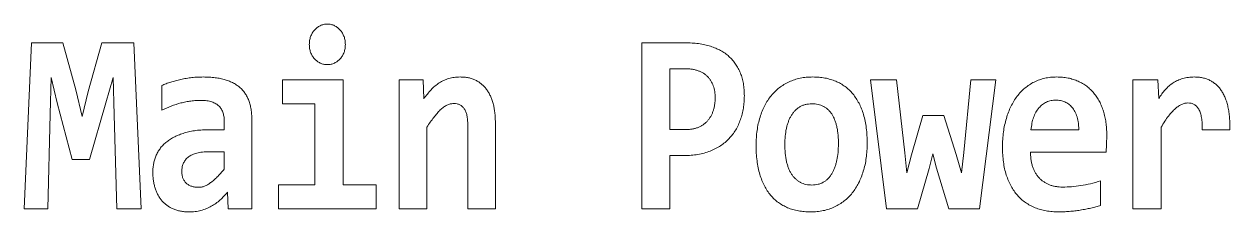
# Model space of a CAD drawing. Header units: millimetres. Extents: x -226 to 226, y -192 to 178.
# Drawn here: x -55.4 to -0.2, y 60 to 68.6 of the extents above; entities that cross this region are included whole.
import ezdxf

# ---------------------------------------------------------------- set-up
doc = ezdxf.new("R2010")
doc.units = ezdxf.units.MM

msp = doc.modelspace()

# ---------------------------------------------------------------- linework, layer by layer
at = {"color": 7, "linetype": 'Continuous', "lineweight": 15}
for p, q in [((-55.405, 60.091), (-55.073, 67.711)), ((-55.073, 67.711), (-53.632, 67.711)), ((-53.632, 67.711), (-53.036, 65.548)), ((-52.466, 65.479), (-51.839, 67.711)), ((-51.839, 67.711), (-50.373, 67.711)), ((-50.373, 67.711), (-50.036, 60.091)), ((-27.105, 67.711), (-25.12, 67.711)), ((-27.105, 60.091), (-27.105, 67.711)), ((-25.151, 66.523), (-25.82, 66.523)), ((-25.82, 66.523), (-25.82, 63.729)), ((-54.171, 66.12), (-54.208, 64.434)), ((-53.886, 64.954), (-54.171, 66.12)), ((-51.331, 66.12), (-51.658, 64.954)), ((-51.285, 64.4), (-51.331, 66.12)), ((-49.097, 64.615), (-49.097, 65.752)), ((-43.572, 64.907), (-43.572, 66.015)), ((-43.572, 66.015), (-40.789, 66.015)), ((-40.789, 66.015), (-40.789, 61.198)), ((-38.218, 60.091), (-38.218, 66.015)), ((-38.218, 66.015), (-37.124, 66.015)), ((-37.124, 66.015), (-37.093, 65.141)), ((-15.883, 60.091), (-16.63, 66.015)), ((-16.63, 66.015), (-15.427, 66.015)), ((-15.427, 66.015), (-15.049, 62.669)), ((-12.349, 62.681), (-12.033, 66.015)), ((-12.033, 66.015), (-10.887, 66.015)), ((-10.887, 66.015), (-11.629, 60.091)), ((-4.605, 60.091), (-4.605, 66.015)), ((-4.605, 66.015), (-3.46, 66.015)), ((-3.46, 66.015), (-3.413, 65.153)), ((-53.036, 65.548), (-52.751, 64.33)), ((-52.751, 64.33), (-52.466, 65.479)), ((-53.207, 62.359), (-53.886, 64.954)), ((-51.658, 64.954), (-52.409, 62.359)), ((-42.084, 64.907), (-43.572, 64.907)), ((-42.084, 61.198), (-42.084, 64.907)), ((-54.208, 64.434), (-54.322, 60.091)), ((-51.16, 60.091), (-51.285, 64.4)), ((-44.966, 64.137), (-44.966, 60.091)), ((-14.748, 62.575), (-14.22, 64.377)), ((-14.22, 64.377), (-13.256, 64.377)), ((-13.256, 64.377), (-12.691, 62.587)), ((-46.92, 63.724), (-46.231, 63.724)), ((-46.231, 63.724), (-46.231, 64.08)), ((-36.953, 63.84), (-36.953, 60.091)), ((-35.077, 60.091), (-35.077, 63.95)), ((-33.812, 64.068), (-33.812, 60.091)), ((-25.82, 63.729), (-25.11, 63.729)), ((-9.27, 63.712), (-7.083, 63.712)), ((-3.309, 63.84), (-3.309, 60.091)), ((-0.158, 63.712), (-1.428, 63.712)), ((-46.231, 62.708), (-47.003, 62.708)), ((-46.231, 61.915), (-46.231, 62.708)), ((-25.172, 62.541), (-25.82, 62.541)), ((-25.82, 62.541), (-25.82, 60.091)), ((-15.049, 62.669), (-14.961, 61.753)), ((-14.961, 61.753), (-14.748, 62.575)), ((-13.764, 62.622), (-13.935, 61.952)), ((-13.593, 61.969), (-13.764, 62.622)), ((-12.691, 62.587), (-12.447, 61.741)), ((-12.447, 61.741), (-12.349, 62.681)), ((-5.829, 62.691), (-9.291, 62.691)), ((-52.409, 62.359), (-53.207, 62.359)), ((-13.935, 61.952), (-14.474, 60.091)), ((-13.033, 60.091), (-13.593, 61.969)), ((-6.083, 61.38), (-6.083, 60.248)), ((-46.05, 60.091), (-46.081, 60.867)), ((-43.753, 61.198), (-42.084, 61.198)), ((-43.753, 60.091), (-43.753, 61.198)), ((-40.789, 61.198), (-39.27, 61.198)), ((-39.27, 61.198), (-39.27, 60.091)), ((-54.322, 60.091), (-55.405, 60.091)), ((-50.036, 60.091), (-51.16, 60.091)), ((-44.966, 60.091), (-46.05, 60.091)), ((-39.27, 60.091), (-43.753, 60.091)), ((-36.953, 60.091), (-38.218, 60.091)), ((-33.812, 60.091), (-35.077, 60.091)), ((-25.82, 60.091), (-27.105, 60.091)), ((-14.474, 60.091), (-15.883, 60.091)), ((-11.629, 60.091), (-13.033, 60.091)), ((-3.309, 60.091), (-4.605, 60.091))]:
    msp.add_line(p, q, dxfattribs=at)
for points, knots in [([(-42.338, 67.635), (-42.335, 67.698), (-42.33, 67.82), (-42.281, 67.996), (-42.207, 68.156), (-42.108, 68.297), (-41.985, 68.413), (-41.841, 68.501), (-41.68, 68.559), (-41.567, 68.565), (-41.509, 68.568)], [0, 0, 0, 0, 0.134915, 0.265066, 0.391489, 0.513775, 0.635304, 0.754866, 0.876128, 1, 1, 1, 1]), ([(-41.509, 68.568), (-41.452, 68.565), (-41.339, 68.559), (-41.181, 68.5), (-41.038, 68.413), (-40.918, 68.295), (-40.816, 68.157), (-40.742, 67.996), (-40.693, 67.82), (-40.688, 67.698), (-40.685, 67.635)], [0, 0, 0, 0, 0.123083, 0.243609, 0.362545, 0.483614, 0.607077, 0.733963, 0.86459, 1, 1, 1, 1]), ([(-41.509, 66.709), (-41.567, 66.713), (-41.68, 66.72), (-41.841, 66.776), (-41.983, 66.864), (-42.109, 66.975), (-42.208, 67.115), (-42.281, 67.274), (-42.33, 67.45), (-42.335, 67.573), (-42.338, 67.635)], [0, 0, 0, 0, 0.124479, 0.2458, 0.36582, 0.485273, 0.607012, 0.733919, 0.864568, 1, 1, 1, 1]), ([(-40.685, 67.635), (-40.688, 67.573), (-40.693, 67.45), (-40.742, 67.274), (-40.815, 67.114), (-40.916, 66.976), (-41.04, 66.864), (-41.18, 66.776), (-41.34, 66.72), (-41.452, 66.713), (-41.509, 66.709)], [0, 0, 0, 0, 0.135932, 0.267064, 0.39444, 0.517367, 0.636332, 0.755727, 0.876308, 1, 1, 1, 1]), ([(-25.12, 67.711), (-25.013, 67.709), (-24.806, 67.705), (-24.505, 67.676), (-24.223, 67.626), (-23.961, 67.555), (-23.715, 67.468), (-23.492, 67.358), (-23.288, 67.233), (-23.105, 67.086), (-22.942, 66.921), (-22.799, 66.739), (-22.679, 66.538), (-22.58, 66.32), (-22.499, 66.085), (-22.445, 65.833), (-22.409, 65.565), (-22.406, 65.38), (-22.404, 65.286)], [0, 0, 0, 0, 0.077156, 0.150031, 0.218633, 0.284257, 0.346758, 0.4066, 0.464085, 0.520136, 0.575844, 0.631378, 0.687281, 0.7451, 0.804551, 0.866447, 0.931593, 1, 1, 1, 1]), ([(-23.741, 65.187), (-23.742, 65.237), (-23.744, 65.333), (-23.76, 65.475), (-23.787, 65.609), (-23.826, 65.736), (-23.874, 65.856), (-23.932, 65.967), (-24.003, 66.069), (-24.086, 66.162), (-24.177, 66.246), (-24.282, 66.318), (-24.398, 66.38), (-24.526, 66.432), (-24.664, 66.474), (-24.816, 66.503), (-24.98, 66.52), (-25.093, 66.522), (-25.151, 66.523)], [0, 0, 0, 0, 0.06715, 0.130745, 0.192879, 0.252374, 0.310481, 0.367033, 0.423097, 0.478374, 0.534172, 0.591323, 0.650675, 0.712262, 0.777437, 0.84661, 0.921152, 1, 1, 1, 1]), ([(-49.097, 65.752), (-49.032, 65.78), (-48.898, 65.837), (-48.687, 65.911), (-48.461, 65.976), (-48.222, 66.035), (-47.974, 66.083), (-47.718, 66.117), (-47.458, 66.139), (-47.283, 66.141), (-47.195, 66.143)], [0, 0, 0, 0, 0.108953, 0.22325, 0.342922, 0.469361, 0.599847, 0.731805, 0.864766, 1, 1, 1, 1]), ([(-47.195, 66.143), (-47.1, 66.141), (-46.919, 66.137), (-46.656, 66.115), (-46.414, 66.076), (-46.193, 66.021), (-45.992, 65.95), (-45.807, 65.867), (-45.643, 65.763), (-45.497, 65.645), (-45.368, 65.511), (-45.258, 65.361), (-45.166, 65.194), (-45.092, 65.013), (-45.035, 64.816), (-44.996, 64.604), (-44.971, 64.376), (-44.968, 64.218), (-44.966, 64.137)], [0, 0, 0, 0, 0.082094, 0.157924, 0.228911, 0.29444, 0.355998, 0.414427, 0.469955, 0.524029, 0.577462, 0.630802, 0.685668, 0.741976, 0.800876, 0.862993, 0.929408, 1, 1, 1, 1]), ([(-37.093, 65.141), (-37.039, 65.213), (-36.933, 65.355), (-36.765, 65.554), (-36.583, 65.728), (-36.387, 65.876), (-36.175, 65.992), (-35.945, 66.078), (-35.693, 66.135), (-35.517, 66.14), (-35.424, 66.143)], [0, 0, 0, 0, 0.133292, 0.260922, 0.384024, 0.503561, 0.621728, 0.739675, 0.863898, 1, 1, 1, 1]), ([(-35.424, 66.143), (-35.359, 66.141), (-35.232, 66.138), (-35.048, 66.11), (-34.877, 66.064), (-34.72, 65.998), (-34.574, 65.916), (-34.441, 65.817), (-34.321, 65.704), (-34.214, 65.575), (-34.117, 65.433), (-34.037, 65.275), (-33.967, 65.104), (-33.911, 64.919), (-33.866, 64.722), (-33.836, 64.514), (-33.816, 64.294), (-33.814, 64.144), (-33.812, 64.068)], [0, 0, 0, 0, 0.065728, 0.128022, 0.187092, 0.244397, 0.299824, 0.355494, 0.410579, 0.466678, 0.524054, 0.58357, 0.645078, 0.710146, 0.778092, 0.848604, 0.922679, 1, 1, 1, 1]), ([(-21.865, 63.018), (-21.863, 63.133), (-21.86, 63.358), (-21.824, 63.688), (-21.769, 64.001), (-21.692, 64.299), (-21.591, 64.577), (-21.475, 64.836), (-21.336, 65.072), (-21.179, 65.288), (-21.001, 65.48), (-20.806, 65.653), (-20.589, 65.798), (-20.357, 65.924), (-20.107, 66.022), (-19.842, 66.093), (-19.56, 66.135), (-19.367, 66.14), (-19.268, 66.143)], [0, 0, 0, 0, 0.075496, 0.147581, 0.216933, 0.284015, 0.348584, 0.410381, 0.469915, 0.527948, 0.584827, 0.641511, 0.698022, 0.755418, 0.813853, 0.873618, 0.935409, 1, 1, 1, 1]), ([(-19.268, 66.143), (-19.173, 66.14), (-18.986, 66.136), (-18.713, 66.1), (-18.457, 66.037), (-18.216, 65.953), (-17.993, 65.843), (-17.787, 65.71), (-17.599, 65.551), (-17.429, 65.369), (-17.278, 65.163), (-17.144, 64.936), (-17.032, 64.685), (-16.939, 64.411), (-16.865, 64.115), (-16.812, 63.796), (-16.781, 63.456), (-16.777, 63.221), (-16.775, 63.1)], [0, 0, 0, 0, 0.064251, 0.125505, 0.184408, 0.241038, 0.296208, 0.35102, 0.405634, 0.461176, 0.51787, 0.576632, 0.637729, 0.702299, 0.770486, 0.842643, 0.918758, 1, 1, 1, 1]), ([(-10.576, 62.931), (-10.574, 63.049), (-10.571, 63.279), (-10.534, 63.616), (-10.483, 63.938), (-10.404, 64.241), (-10.308, 64.527), (-10.193, 64.793), (-10.059, 65.037), (-9.907, 65.26), (-9.738, 65.462), (-9.549, 65.637), (-9.347, 65.792), (-9.124, 65.917), (-8.887, 66.018), (-8.636, 66.091), (-8.372, 66.135), (-8.191, 66.14), (-8.099, 66.143)], [0, 0, 0, 0, 0.0774833, 0.1519045, 0.2231201, 0.292089, 0.3582418, 0.4220024, 0.4826631, 0.541949, 0.5996016, 0.6557407, 0.7113223, 0.7672658, 0.8237478, 0.8806962, 0.9391792, 1, 1, 1, 1]), ([(-8.099, 66.143), (-8.008, 66.14), (-7.831, 66.136), (-7.574, 66.1), (-7.333, 66.037), (-7.109, 65.953), (-6.902, 65.844), (-6.711, 65.719), (-6.539, 65.57), (-6.385, 65.404), (-6.248, 65.219), (-6.127, 65.02), (-6.029, 64.8), (-5.943, 64.568), (-5.878, 64.32), (-5.832, 64.06), (-5.801, 63.788), (-5.799, 63.603), (-5.798, 63.508)], [0, 0, 0, 0, 0.068723, 0.13409, 0.196878, 0.257221, 0.315898, 0.373628, 0.430687, 0.487932, 0.545742, 0.604388, 0.665043, 0.727846, 0.792548, 0.859196, 0.928251, 1, 1, 1, 1]), ([(-3.413, 65.153), (-3.368, 65.225), (-3.281, 65.367), (-3.125, 65.561), (-2.953, 65.731), (-2.761, 65.877), (-2.548, 65.994), (-2.312, 66.078), (-2.054, 66.134), (-1.873, 66.14), (-1.78, 66.143)], [0, 0, 0, 0, 0.126887, 0.249222, 0.369615, 0.488104, 0.607785, 0.731275, 0.861296, 1, 1, 1, 1]), ([(-1.78, 66.143), (-1.716, 66.14), (-1.59, 66.136), (-1.405, 66.109), (-1.233, 66.058), (-1.072, 65.991), (-0.923, 65.904), (-0.786, 65.798), (-0.661, 65.673), (-0.552, 65.529), (-0.452, 65.367), (-0.368, 65.186), (-0.297, 64.985), (-0.241, 64.765), (-0.198, 64.527), (-0.169, 64.272), (-0.155, 63.998), (-0.157, 63.809), (-0.158, 63.712)], [0, 0, 0, 0, 0.058396, 0.11421, 0.16792, 0.219946, 0.271739, 0.323705, 0.375983, 0.430551, 0.487343, 0.547199, 0.611256, 0.679574, 0.75208, 0.829643, 0.912011, 1, 1, 1, 1]), ([(-22.404, 65.286), (-22.406, 65.188), (-22.41, 64.997), (-22.444, 64.715), (-22.498, 64.445), (-22.576, 64.188), (-22.674, 63.943), (-22.796, 63.716), (-22.937, 63.504), (-23.101, 63.311), (-23.286, 63.137), (-23.494, 62.985), (-23.721, 62.851), (-23.971, 62.739), (-24.241, 62.648), (-24.534, 62.588), (-24.846, 62.546), (-25.061, 62.542), (-25.172, 62.541)], [0, 0, 0, 0, 0.0662014, 0.1300555, 0.1923976, 0.25333, 0.312868, 0.371014, 0.4285599, 0.4855021, 0.5428358, 0.6007758, 0.6602624, 0.7221122, 0.7864862, 0.8537474, 0.9247863, 1, 1, 1, 1]), ([(-47.299, 65.07), (-47.376, 65.069), (-47.531, 65.066), (-47.763, 65.043), (-47.992, 65.005), (-48.296, 64.935), (-48.67, 64.816), (-48.954, 64.683), (-49.097, 64.615)], [0, 0, 0, 0, 0.1246598, 0.2480039, 0.3724311, 0.4973741, 0.7475277, 1, 1, 1, 1]), ([(-46.231, 64.08), (-46.233, 64.152), (-46.238, 64.291), (-46.282, 64.487), (-46.354, 64.663), (-46.469, 64.808), (-46.618, 64.926), (-46.772, 64.992), (-46.91, 65.032), (-47.029, 65.055), (-47.16, 65.066), (-47.251, 65.068), (-47.299, 65.07)], [0, 0, 0, 0, 0.129487, 0.24812, 0.359701, 0.467234, 0.57767, 0.697962, 0.764703, 0.836273, 0.915173, 1, 1, 1, 1]), ([(-35.72, 64.925), (-35.773, 64.921), (-35.881, 64.913), (-36.041, 64.856), (-36.194, 64.761), (-36.342, 64.63), (-36.489, 64.47), (-36.642, 64.284), (-36.798, 64.072), (-36.9, 63.919), (-36.953, 63.84)], [0, 0, 0, 0, 0.093867, 0.190301, 0.294373, 0.409312, 0.536895, 0.677246, 0.83225, 1, 1, 1, 1]), ([(-35.077, 63.95), (-35.079, 64.026), (-35.082, 64.17), (-35.111, 64.369), (-35.159, 64.54), (-35.231, 64.68), (-35.321, 64.792), (-35.436, 64.871), (-35.572, 64.916), (-35.669, 64.922), (-35.72, 64.925)], [0, 0, 0, 0, 0.172725, 0.324684, 0.457026, 0.573372, 0.679148, 0.780671, 0.885669, 1, 1, 1, 1]), ([(-25.11, 63.729), (-25.056, 63.731), (-24.951, 63.733), (-24.799, 63.753), (-24.656, 63.783), (-24.524, 63.829), (-24.402, 63.885), (-24.289, 63.953), (-24.188, 64.033), (-24.095, 64.123), (-24.014, 64.226), (-23.941, 64.336), (-23.88, 64.457), (-23.83, 64.587), (-23.791, 64.726), (-23.762, 64.872), (-23.744, 65.027), (-23.742, 65.133), (-23.741, 65.187)], [0, 0, 0, 0, 0.070969, 0.138582, 0.202588, 0.263827, 0.323518, 0.380658, 0.437695, 0.494303, 0.551813, 0.610175, 0.669161, 0.730467, 0.79393, 0.860017, 0.928298, 1, 1, 1, 1]), ([(-19.31, 64.913), (-19.363, 64.911), (-19.466, 64.908), (-19.615, 64.881), (-19.752, 64.833), (-19.876, 64.769), (-19.987, 64.688), (-20.089, 64.595), (-20.181, 64.487), (-20.26, 64.367), (-20.332, 64.235), (-20.39, 64.091), (-20.443, 63.939), (-20.494, 63.716), (-20.539, 63.421), (-20.545, 63.178), (-20.548, 63.054)], [0, 0, 0, 0, 0.063423, 0.1236382, 0.1804564, 0.2355686, 0.2898229, 0.3448792, 0.4000558, 0.4580952, 0.5175382, 0.5786439, 0.6432953, 0.7105792, 0.851154, 1, 1, 1, 1]), ([(-18.092, 63.064), (-18.093, 63.138), (-18.095, 63.283), (-18.109, 63.492), (-18.132, 63.688), (-18.167, 63.869), (-18.209, 64.036), (-18.264, 64.187), (-18.324, 64.326), (-18.398, 64.449), (-18.478, 64.559), (-18.571, 64.652), (-18.671, 64.734), (-18.78, 64.8), (-18.901, 64.85), (-19.029, 64.886), (-19.167, 64.909), (-19.261, 64.911), (-19.31, 64.913)], [0, 0, 0, 0, 0.088999, 0.172639, 0.251175, 0.324899, 0.393321, 0.457023, 0.517531, 0.574429, 0.628642, 0.68083, 0.73135, 0.782096, 0.83372, 0.886775, 0.941997, 1, 1, 1, 1]), ([(-8.124, 65.082), (-8.201, 65.078), (-8.35, 65.07), (-8.562, 64.999), (-8.751, 64.884), (-8.916, 64.724), (-9.053, 64.524), (-9.16, 64.286), (-9.234, 64.011), (-9.257, 63.815), (-9.27, 63.712)], [0, 0, 0, 0, 0.115796, 0.225123, 0.334421, 0.449269, 0.570355, 0.700841, 0.842953, 1, 1, 1, 1]), ([(-7.083, 63.712), (-7.083, 63.768), (-7.084, 63.878), (-7.098, 64.036), (-7.121, 64.183), (-7.158, 64.318), (-7.203, 64.443), (-7.256, 64.557), (-7.316, 64.66), (-7.385, 64.751), (-7.459, 64.83), (-7.539, 64.899), (-7.626, 64.956), (-7.748, 65.018), (-7.915, 65.07), (-8.054, 65.078), (-8.124, 65.082)], [0, 0, 0, 0, 0.087291, 0.168643, 0.245359, 0.317294, 0.385466, 0.450402, 0.511494, 0.569379, 0.625455, 0.679161, 0.732512, 0.785482, 0.89083, 1, 1, 1, 1]), ([(-2.076, 64.954), (-2.123, 64.951), (-2.222, 64.945), (-2.367, 64.89), (-2.514, 64.807), (-2.664, 64.69), (-2.817, 64.536), (-2.978, 64.343), (-3.145, 64.107), (-3.252, 63.933), (-3.309, 63.84)], [0, 0, 0, 0, 0.082502, 0.170432, 0.266697, 0.375116, 0.498875, 0.643701, 0.810768, 1, 1, 1, 1]), ([(-1.428, 63.712), (-1.427, 63.765), (-1.425, 63.867), (-1.428, 64.015), (-1.438, 64.151), (-1.461, 64.308), (-1.498, 64.482), (-1.572, 64.657), (-1.667, 64.795), (-1.787, 64.889), (-1.925, 64.946), (-2.025, 64.951), (-2.076, 64.954)], [0, 0, 0, 0, 0.100817, 0.19508, 0.280803, 0.359371, 0.497846, 0.617125, 0.719924, 0.811995, 0.902951, 1, 1, 1, 1]), ([(-49.506, 61.788), (-49.504, 61.856), (-49.5, 61.992), (-49.47, 62.191), (-49.422, 62.382), (-49.353, 62.565), (-49.262, 62.737), (-49.152, 62.897), (-49.02, 63.045), (-48.868, 63.18), (-48.693, 63.3), (-48.501, 63.41), (-48.287, 63.502), (-48.054, 63.582), (-47.801, 63.645), (-47.526, 63.692), (-47.23, 63.72), (-47.026, 63.723), (-46.92, 63.724)], [0, 0, 0, 0, 0.056508, 0.111639, 0.16547, 0.218758, 0.271791, 0.325331, 0.378737, 0.434505, 0.492395, 0.552924, 0.616631, 0.683821, 0.755711, 0.831728, 0.91318, 1, 1, 1, 1]), ([(-19.372, 59.956), (-19.467, 59.959), (-19.653, 59.963), (-19.923, 60.001), (-20.179, 60.058), (-20.419, 60.143), (-20.641, 60.253), (-20.848, 60.384), (-21.036, 60.541), (-21.206, 60.722), (-21.36, 60.925), (-21.49, 61.155), (-21.605, 61.407), (-21.7, 61.683), (-21.773, 61.983), (-21.826, 62.307), (-21.86, 62.655), (-21.863, 62.894), (-21.865, 63.018)], [0, 0, 0, 0, 0.063585, 0.124189, 0.182281, 0.238663, 0.293591, 0.347955, 0.402082, 0.4571, 0.513467, 0.572111, 0.633449, 0.698226, 0.76686, 0.839841, 0.917574, 1, 1, 1, 1]), ([(-20.548, 63.054), (-20.547, 62.979), (-20.546, 62.834), (-20.53, 62.623), (-20.504, 62.426), (-20.469, 62.244), (-20.422, 62.075), (-20.365, 61.922), (-20.298, 61.782), (-20.22, 61.657), (-20.134, 61.545), (-20.038, 61.45), (-19.935, 61.37), (-19.825, 61.303), (-19.708, 61.251), (-19.581, 61.215), (-19.448, 61.191), (-19.356, 61.189), (-19.31, 61.188)], [0, 0, 0, 0, 0.089078, 0.172878, 0.250966, 0.32499, 0.393964, 0.458346, 0.51993, 0.578093, 0.633728, 0.687011, 0.73826, 0.78866, 0.839574, 0.890951, 0.944445, 1, 1, 1, 1]), ([(-16.775, 63.1), (-16.777, 62.986), (-16.781, 62.762), (-16.814, 62.434), (-16.869, 62.12), (-16.947, 61.822), (-17.045, 61.543), (-17.16, 61.281), (-17.299, 61.043), (-17.454, 60.824), (-17.629, 60.627), (-17.826, 60.456), (-18.04, 60.306), (-18.272, 60.179), (-18.522, 60.078), (-18.791, 60.008), (-19.076, 59.963), (-19.271, 59.959), (-19.372, 59.956)], [0, 0, 0, 0, 0.074466, 0.146246, 0.215342, 0.282176, 0.346735, 0.408492, 0.468455, 0.526663, 0.583636, 0.640111, 0.69653, 0.753893, 0.812251, 0.872159, 0.934521, 1, 1, 1, 1]), ([(-19.31, 61.188), (-19.258, 61.189), (-19.159, 61.192), (-19.015, 61.222), (-18.881, 61.263), (-18.758, 61.327), (-18.648, 61.407), (-18.546, 61.499), (-18.457, 61.607), (-18.378, 61.728), (-18.313, 61.862), (-18.25, 62.005), (-18.204, 62.161), (-18.147, 62.386), (-18.1, 62.689), (-18.095, 62.937), (-18.092, 63.064)], [0, 0, 0, 0, 0.061335, 0.118822, 0.174526, 0.228688, 0.28292, 0.336981, 0.39266, 0.449342, 0.508732, 0.570712, 0.635567, 0.703656, 0.847779, 1, 1, 1, 1]), ([(-5.798, 63.508), (-5.798, 63.452), (-5.798, 63.326), (-5.807, 63.123), (-5.813, 62.907), (-5.824, 62.761), (-5.829, 62.691)], [0, 0, 0, 0, 0.2048997, 0.4648444, 0.7417514, 1, 1, 1, 1]), ([(-47.003, 62.708), (-47.054, 62.707), (-47.154, 62.705), (-47.297, 62.694), (-47.427, 62.671), (-47.579, 62.631), (-47.746, 62.565), (-47.911, 62.455), (-48.035, 62.32), (-48.122, 62.167), (-48.171, 61.998), (-48.177, 61.881), (-48.18, 61.822)], [0, 0, 0, 0, 0.092456, 0.178935, 0.257964, 0.330996, 0.462295, 0.578921, 0.686196, 0.789864, 0.893688, 1, 1, 1, 1]), ([(-8.005, 59.956), (-8.103, 59.959), (-8.294, 59.963), (-8.572, 60), (-8.836, 60.058), (-9.083, 60.143), (-9.314, 60.252), (-9.526, 60.384), (-9.721, 60.538), (-9.896, 60.716), (-10.053, 60.916), (-10.188, 61.14), (-10.307, 61.384), (-10.405, 61.651), (-10.484, 61.94), (-10.535, 62.251), (-10.571, 62.584), (-10.574, 62.813), (-10.576, 62.931)], [0, 0, 0, 0, 0.065437, 0.128251, 0.18813, 0.24661, 0.303545, 0.359152, 0.414496, 0.470029, 0.526523, 0.585044, 0.645257, 0.708785, 0.775697, 0.845977, 0.920658, 1, 1, 1, 1]), ([(-9.291, 62.691), (-9.289, 62.628), (-9.287, 62.505), (-9.267, 62.327), (-9.236, 62.16), (-9.188, 62.005), (-9.13, 61.861), (-9.058, 61.731), (-8.979, 61.61), (-8.887, 61.503), (-8.785, 61.407), (-8.671, 61.326), (-8.55, 61.254), (-8.418, 61.195), (-8.277, 61.151), (-8.129, 61.118), (-7.974, 61.099), (-7.868, 61.096), (-7.814, 61.095)], [0, 0, 0, 0, 0.077172, 0.149098, 0.218397, 0.283603, 0.346487, 0.406413, 0.464554, 0.521739, 0.57829, 0.634526, 0.691401, 0.749774, 0.809417, 0.871165, 0.934037, 1, 1, 1, 1]), ([(-47.407, 61.083), (-47.363, 61.086), (-47.271, 61.092), (-47.133, 61.134), (-46.993, 61.203), (-46.852, 61.3), (-46.704, 61.42), (-46.553, 61.566), (-46.392, 61.731), (-46.286, 61.852), (-46.231, 61.915)], [0, 0, 0, 0, 0.090285, 0.186243, 0.29004, 0.405192, 0.532873, 0.673951, 0.829832, 1, 1, 1, 1]), ([(-47.864, 59.956), (-47.929, 59.958), (-48.056, 59.961), (-48.241, 59.988), (-48.413, 60.028), (-48.573, 60.087), (-48.72, 60.163), (-48.856, 60.248), (-48.978, 60.351), (-49.09, 60.462), (-49.186, 60.59), (-49.271, 60.729), (-49.344, 60.88), (-49.405, 61.043), (-49.45, 61.216), (-49.483, 61.399), (-49.502, 61.591), (-49.505, 61.721), (-49.506, 61.788)], [0, 0, 0, 0, 0.070179, 0.137217, 0.20042, 0.261275, 0.320377, 0.377862, 0.434265, 0.490862, 0.547947, 0.606153, 0.666093, 0.728327, 0.793193, 0.859398, 0.928605, 1, 1, 1, 1]), ([(-48.18, 61.822), (-48.177, 61.765), (-48.172, 61.658), (-48.134, 61.505), (-48.068, 61.375), (-47.976, 61.267), (-47.861, 61.182), (-47.726, 61.124), (-47.572, 61.089), (-47.464, 61.085), (-47.407, 61.083)], [0, 0, 0, 0, 0.13988, 0.266164, 0.384507, 0.498538, 0.613488, 0.733233, 0.860229, 1, 1, 1, 1]), ([(-7.814, 61.095), (-7.681, 61.099), (-7.406, 61.107), (-6.982, 61.157), (-6.535, 61.243), (-6.236, 61.333), (-6.083, 61.38)], [0, 0, 0, 0, 0.225846, 0.467759, 0.726721, 1, 1, 1, 1]), ([(-46.081, 60.867), (-46.136, 60.803), (-46.246, 60.676), (-46.425, 60.501), (-46.615, 60.342), (-46.826, 60.209), (-47.055, 60.099), (-47.305, 60.017), (-47.576, 59.965), (-47.765, 59.959), (-47.864, 59.956)], [0, 0, 0, 0, 0.122575, 0.242599, 0.36085, 0.48018, 0.601873, 0.727113, 0.858313, 1, 1, 1, 1]), ([(-6.083, 60.248), (-6.153, 60.228), (-6.299, 60.185), (-6.525, 60.128), (-6.765, 60.082), (-7.01, 60.035), (-7.261, 60.002), (-7.512, 59.975), (-7.76, 59.96), (-7.925, 59.957), (-8.005, 59.956)], [0, 0, 0, 0, 0.112365, 0.233682, 0.359213, 0.487888, 0.617474, 0.74741, 0.876028, 1, 1, 1, 1])]:
    msp.add_open_spline(points, degree=3, knots=knots, dxfattribs=at)

doc.saveas('drawing.dxf')
